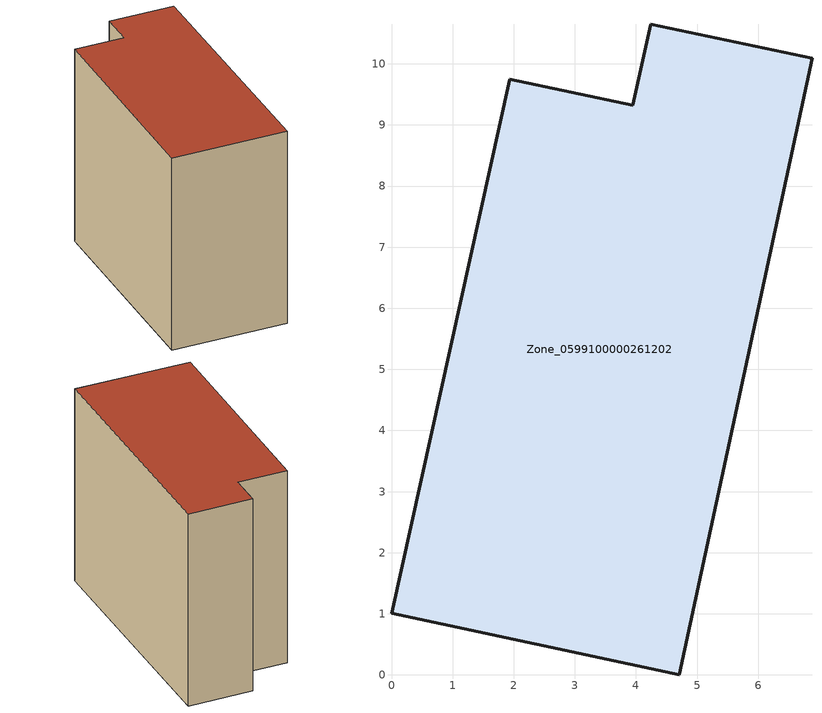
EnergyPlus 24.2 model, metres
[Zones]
Zone_0599100000261202
 floor ground (C_G): 0,1.01 1.93,9.75 3.95,9.32 4.24,10.65 6.88,10.09 4.71,0 z0
 wall outside (C_F): 1.93,9.75 0,1.01 4.71,0 6.88,10.09 4.24,10.65 3.95,9.32 1.93,9.75 z0:8.44
 roof outside (C_R): 6.88,10.09 4.24,10.65 3.95,9.32 1.93,9.75 0,1.01 4.71,0 z8.44
[BUILDING]
Pand.0599100000261202: North Axis=0; Terrain=City; Loads Convergence Tolerance Value=0.04; Temperature Convergence Tolerance Value=0.4; Solar Distribution=FullExterior; Maximum Number of Warmup Days=25; Minimum Number of Warmup Days=1
[Site:Location]
Rotterdam.The.Hague.AP_ZH_NLD Design_Conditions: Latitude=51.96; Longitude=4.45; Time Zone=1; Elevation=-4.5
[SITE:GROUNDTEMPERATURE:BUILDINGSURFACE]
18, 18, 18, 18, 18, 18, 18, 18, 18, 18, 18, 18
[MATERIAL] Thermal Absorptance=0.9; Solar Absorptance=0.7; Visible Absorptance=0.7
Name | Roughness | Thickness | Conductivity | Density | Specific Heat
G.TI.1975-1991 | MediumSmooth | 0.15 | 0.288461 | 540 | 1210
F.TI.1975-1991 | Rough | 0.3 | 0.230769 | 1920 | 840
R.TI.1975-1991 | MediumRough | 0.2 | 0.153846 | 1500 | 1000
[CONSTRUCTION]
C_G: G.TI.1975-1991
C_F: F.TI.1975-1991
C_R: R.TI.1975-1991
[ZONE]
Zone_0599100000261202: Type=1; Multiplier=1; Ceiling Height=Autocalculate; Volume=Autocalculate; Floor Area=autocalculate; Part of Total Floor Area=Yes
[ZONEINFILTRATION:DESIGNFLOWRATE]
Infil_Zone_0599100000261202: Zone or ZoneList or Space or SpaceList=Zone_0599100000261202; Schedule=AlwaysOn; Design Flow Rate Calculation Method=Flow/Area; Flow Rate per Floor Area=0.003; Constant Term Coefficient=1; Temperature Term Coefficient=0; Velocity Term Coefficient=0; Velocity Squared Term Coefficient=0
[HVACTEMPLATE:ZONE:IDEALLOADSAIRSYSTEM]
Zone_0599100000261202: Maximum Heating Supply Air Temperature=50; Minimum Cooling Supply Air Temperature=13; Maximum Heating Supply Air Humidity Ratio=0.0156; Minimum Cooling Supply Air Humidity Ratio=0.0077; Heating Limit=NoLimit; Cooling Limit=NoLimit; Dehumidification Control Type=ConstantSensibleHeatRatio; Cooling Sensible Heat Ratio=0.7; Dehumidification Setpoint=60; Humidification Control Type=None; Humidification Setpoint=30; Outdoor Air Method=None; Outdoor Air Flow Rate per Person=0.00944; Outdoor Air Flow Rate per Zone Floor Area=0; Outdoor Air Flow Rate per Zone=0; Demand Controlled Ventilation Type=None; Outdoor Air Economizer Type=NoEconomizer; Heat Recovery Type=None; Sensible Heat Recovery Effectiveness=0.7; Latent Heat Recovery Effectiveness=0.65
[ZONECONTROL:THERMOSTAT]
ThermostatControl_Zone_0599100000261202: Zone or ZoneList=Zone_0599100000261202; Control Type Schedule=DualSetpointControlType; Control 1=Thermostat_Zone_0599100000261202; Temperature Difference Between Cutout And Setpoint=0
[THERMOSTATSETPOINT:DUALSETPOINT]
Thermostat_Zone_0599100000261202: Heating Setpoint Temperature Schedule=HeatingSetpoint_Zone_0599100000261202; Cooling Setpoint Temperature Schedule=CoolingSetpoint_Zone_0599100000261202
[SCHEDULE:COMPACT]
HeatingSetpoint_Zone_0599100000261202: Through: 12/31, For: AllDays, Until: 24:00, 21
CoolingSetpoint_Zone_0599100000261202: Through: 12/31, For: AllDays, Until: 24:00, 24
DualSetpointControlType: Through: 12/31, For: AllDays, Until: 24:00, 4
AlwaysOn: Through: 12/31, For: AllDays, Until: 24:00, 1
